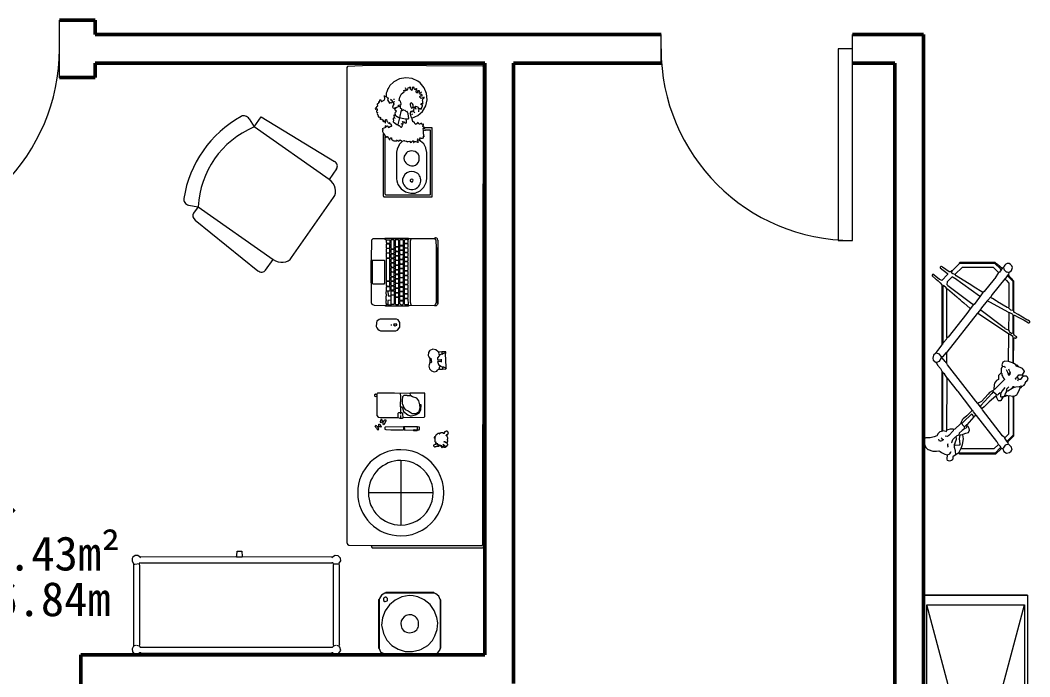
# Model space of a CAD drawing. Header units: millimetres. Extents: x 0 to 37800, y -37845 to -6163.
# Drawn here: x 15824 to 20041, y -25469 to -22727 of the extents above; entities that cross this region are included whole.
import ezdxf

# ---------------------------------------------------------------- set-up
doc = ezdxf.new("R2010")
doc.units = ezdxf.units.MM
doc.layers.get('0').update_dxf_attribs({"lineweight": 13})
for name, color, linetype, lineweight in [('BS-非承重墙', 7, 'Continuous', 50), ('DS-活动家具', 4, 'Continuous', 13), ('DS-电器', 4, 'Continuous', 13), ('DS-门窗', 7, 'Continuous', 13), ('RC-灯具', 30, 'Continuous', 13), ('SH-文字标注', 2, 'Continuous', 13)]:
    doc.layers.add(name, color=color, linetype=linetype, lineweight=lineweight)
doc.styles.add('T_20_SimSun', font='', dxfattribs={"height": 178.571429})
doc.styles.get('T_20_SimSun').set_extended_font_data('SimSun')

# ---------------------------------------------------------------- blocks, each defined once
blk = doc.blocks.new('LEGEND_bee4a942768bad88f82402a0cd6a7993_8edebc0e726445fb8866db01157c8fe7')
at = {"layer": 'DS-活动家具', "color": 143, "linetype": 'Continuous', "ltscale": 2}
for p, q in [((-215.6, 193.8), (-200, 162.5)), ((215.6, 193.8), (200, 162.5)), ((-251.4, 144), (-273.3, -141)), ((-200, 162.5), (-231.5, 162.5)), ((-200, 162.5), (-200, -162.5)), ((200, 162.5), (250, 162.5)), ((200, -162.5), (200, 162.5)), ((250, 162.5), (273.3, -141)), ((-253.4, -162.5), (-200, -162.5)), ((253.4, -162.5), (200, -162.5)), ((-150, -212.5), (150, -212.5))]:
    blk.add_line(p, q, dxfattribs=at)
for centre, radius, start, end in [((0, -268.8), 531.2, 67.2454, 112.7546), ((-197.7, 202.7), 20, 112.7546, 206.5651), ((197.7, 202.7), 20, 333.4349, 67.2454), ((0, -212.5), 425, 61.9275, 118.0725), ((-231.5, 142.5), 20, 90, 175.6013), ((-253.4, -142.5), 20, 175.6013, 270), ((253.4, -142.5), 20, 270, 4.3987), ((-150, -162.5), 50, 180, 270), ((150, -162.5), 50, 270, 0)]:
    blk.add_arc(centre, radius, start, end, dxfattribs=at)
blk = doc.blocks.new('LEGEND_00a37326c51f99543d7cf9c23798a3ea_8a8ddee0faf547e582f904a0f871fa76')
at = {"layer": 'DS-电器', "color": 143, "linetype": 'Continuous', "ltscale": 2, "flags": 128}
for points in [[(269, 270), (266.1, 270.4), (262.1, 272.2), (251, 276), (49, 276), (41.1, 273.7), (39.9, 273.2), (33, 271), (24.2, 257.5), (23, 253)], [(264.1, 275.2), (253, 279), (47, 279), (40.1, 276.8), (38.9, 276.3), (33, 273), (33, 271)], [(102, 256), (100.1, 254.8), (75.7, 239.9), (56.3, 218.8), (46, 200), (35.9, 173.4), (33.6, 145), (37.4, 123.1), (48.2, 94.4), (66.1, 69.4), (89.9, 49.9), (117.1, 37.4), (124.1, 35.3), (137, 33.5), (153, 32), (183.5, 37.4), (211.7, 50.3), (235.7, 70), (253.8, 95.2), (264.9, 124.2), (268.3, 155), (268, 161), (260.7, 190.8), (246, 217.8), (224.9, 240), (198.7, 256.1), (169.3, 264.9), (138.6, 265.8), (108.7, 258.8), (102, 256)], [(281, 50), (281, 251), (279, 253), (278, 253), (272.6, 266.3), (269, 270), (265, 275), (264.1, 275.2)], [(23, 253), (21, 252), (21, 49), (23, 48), (28.9, 33.6), (41.1, 23.9), (45, 22.5), (255, 22), (268.7, 29.9), (277, 43.4), (278, 48)], [(23, 48), (24, 49), (24, 252), (23, 253)], [(278, 48), (278, 253)], [(253, 39), (254.1, 39.8), (259, 43), (259.8, 44.1), (260.7, 51.9), (254.7, 56.9), (253, 57), (244.9, 54.1), (244, 53), (244, 44), (249, 39), (253, 39)], [(48, 22), (48, 21), (50, 19), (250, 19)]]:
    blk.add_lwpolyline(points, dxfattribs=at)
at = {"layer": 'DS-电器', "color": 143, "linetype": 'Continuous', "ltscale": 2}
for centre, radius, start, end in [((143.9, 155.6), 29.5, 130.0599, 173.3231), ((150.4, 145.1), 41.8, 50.2404, 127.6557), ((149.6, 150.2), 38.6, 278.0953, 44.3512), ((153.5, 149.5), 40, 166.1354, 199.8214), ((150.9, 149.4), 37.6, 201.0325, 276.2266), ((277.2, 52.4), 4.44, 279.7276, 327.6525), ((247.1, 23.1), 5.06, 305.4554, 347.1644)]:
    blk.add_arc(centre, radius, start, end, dxfattribs=at)
blk = doc.blocks.new('LEGEND_0292fd2915e4db3c19b871f6e32e839c_647b194e8c3c483889542a698b31da4d')
at = {"layer": 'DS-活动家具', "color": 143, "linetype": 'Continuous', "ltscale": 2}
for p, q in [((2043.4, 590.8), (23.2, 590.8)), ((23.2, 590.8), (23.2, 583.1)), ((23.2, 583.1), (23.2, 121.3)), ((23.2, 121.3), (28.4, 116.1)), ((28.4, 116.1), (31, 116.1)), ((31, 116.1), (32.3, 113.5)), ((32.3, 113.5), (36.1, 20.8)), ((2034.4, 25.8), (2035.6, 118.7)), ((2035.6, 118.7), (2044.5, 122.2)), ((2044.5, 122.2), (2045.9, 123.8)), ((36.1, 20.8), (41.3, 18.1)), ((41.3, 18.1), (2022.7, 18.1)), ((2022.7, 18.1), (2030.2, 21.4)), ((2030.2, 21.4), (2034.4, 25.8))]:
    blk.add_line(p, q, dxfattribs=at)
at = {"layer": 'DS-活动家具', "color": 143, "linetype": 'Continuous', "ltscale": 2, "flags": 128}
for points in [[(23.2, 583.1), (2033, 580.5), (2035.6, 583.1), (2043.4, 583.1), (2043.4, 590.8)], [(31, 116.1), (33.5, 580.5)], [(2035.6, 118.7), (2035.6, 577.9), (2033, 580.5)], [(2045.9, 123.8), (2045.9, 580.5), (2043.4, 583.1)]]:
    blk.add_lwpolyline(points, dxfattribs=at)
blk = doc.blocks.new('LEGEND_8ef3c7572783aad8b9338caa187131a1_a0421c5a26ae439c9565e104444f9d26')
at = {"layer": 'DS-电器', "color": 143, "linetype": 'Continuous', "ltscale": 2, "flags": 128}
for points in [[(69, 37), (69, 101), (66, 108), (53.9, 116.7), (53, 117), (35, 117), (24.6, 110), (21, 103), (21, 35), (22.4, 31.1), (29.4, 22), (37, 19.5), (51, 19)], [(46, 105), (42, 105), (42, 93), (44, 91), (48.2, 98.3), (46, 105)], [(44, 80), (45, 81), (45, 84)]]:
    blk.add_lwpolyline(points, dxfattribs=at)
at = {"layer": 'DS-电器', "color": 143, "linetype": 'Continuous', "ltscale": 2}
blk.add_arc((45.6, 42.4), 24, 282.99, 347.01, dxfattribs=at)
blk = doc.blocks.new('LEGEND_2a4feefc09f30d43c4118fc0276c589a_469602a3ef444514919f1bd8dc7741a9')
at = {"layer": 'DS-活动家具', "color": 143, "linetype": 'Continuous', "ltscale": 2, "flags": 128}
for points in [[(121.4, 42.9), (122, 118), (125.1, 124.7), (124, 128), (125, 135), (122, 138), (121, 226), (118.1, 228.2), (117, 229), (21, 229), (21, 167), (22, 126), (21, 103), (21, 32), (23, 30), (113, 30), (120.3, 35.4), (121.4, 42.9)], [(32, 170), (31.7, 168.1), (31.6, 156.1), (31, 155), (31, 141), (36, 136), (37.9, 135.7), (49, 134), (63, 134), (65.9, 135.3), (83.2, 142.6), (88.7, 147.1), (93.8, 159.1), (105, 176), (105.2, 190.8), (97.7, 203.7), (96.1, 205.2), (81, 209.8), (69, 208), (51.9, 203.2), (41.4, 194.9), (36.5, 177), (32, 170), (29, 169), (21, 167)], [(78, 127), (77.8, 127.8), (77, 133.6), (82.1, 135.7), (97.1, 139.8), (111.3, 158.6), (115, 167), (114.4, 173.1), (110.4, 189.1), (109.2, 193.1), (100.5, 206), (89.1, 212.3), (72.1, 213.6), (69, 213), (69, 208)], [(174, 180), (172.7, 182.9), (172, 184), (173, 198), (173, 205), (171, 207), (163, 207), (162, 206), (161, 198), (160, 143), (161, 140), (162, 64), (164, 62), (170.1, 63), (171.5, 66), (172.5, 88), (173, 139), (172, 140), (173.5, 143), (173, 144), (174, 180), (176, 182), (176, 196), (174, 198), (173, 198), (161, 198)], [(22, 126), (35, 127), (57, 127), (58, 126), (77, 126), (78, 127), (101, 127), (108, 128)], [(122, 118), (104, 118.5), (101, 120), (101, 127), (101, 135)], [(160, 143), (173, 144)], [(161, 140), (172, 140)], [(138, 55), (136.8, 53.1), (130.3, 50), (130, 50), (129, 49), (132, 46), (140, 43), (141, 43), (142.6, 47.6), (140.8, 49.3), (140, 54), (138, 55), (135.7, 59.7), (134, 60), (131, 63), (131, 65), (132, 66), (136, 66), (139.9, 64.6), (152, 59), (148.4, 55), (145, 56), (142, 56), (140, 54)], [(166, 35), (163, 35), (160, 37), (150, 37), (149, 40), (154.9, 44.2), (156.1, 44.8), (159, 47), (161, 47), (162, 46), (161, 44), (160, 37), (160, 32), (158, 30), (154.6, 26.2), (158, 22)], [(25, 24), (25, 22), (27, 20), (32, 20), (34, 22), (33, 30)]]:
    blk.add_lwpolyline(points, dxfattribs=at)
at = {"layer": 'DS-活动家具', "color": 143, "linetype": 'Continuous', "ltscale": 2}
for centre, radius, start, end in [((108.7, 172.6), 37.1, 261.0816, 290.9364), ((118.5, 142.9), 15.9, 249.7256, 290.2744), ((18.4, 29.5), 8.61, 320.0219, 3.1082), ((167.3, 13), 12.9, 110.0763, 136.2177), ((141.1, 61.1), 42, 301.2828, 321.5987), ((170, 32), 5, 36.8062, 143.1938)]:
    blk.add_arc(centre, radius, start, end, dxfattribs=at)
blk = doc.blocks.new('LEGEND_4db14877db843a56aefe739a71360eaf_5fe9edbb310e4111bdb25b5d3b87bd87')
at = {"color": 143, "linetype": 'Continuous', "ltscale": 2, "flags": 128}
for points in [[(63, 633), (36, 616), (25, 600), (22, 583), (21, 582), (21, 552), (23, 539), (24, 538), (33, 513), (42, 500), (42, 499), (50, 492), (54, 491), (64, 479), (73, 471), (73, 471), (80, 467), (91, 462), (102, 459), (110, 462), (111, 464)], [(43, 491), (42, 499)], [(173, 558), (172, 563), (164, 582), (163, 583), (154, 598), (144, 613), (135, 622), (135, 623), (130, 628), (125, 631), (120, 631), (104, 632), (102, 631), (95, 631), (88, 637), (86, 638), (68, 635), (63, 633)], [(87, 378), (86, 378), (75, 389), (72, 395), (72, 407), (73, 410), (81, 418), (89, 420), (96, 421)], [(95, 631), (85, 627)], [(100, 433), (99, 432), (96, 421), (96, 417), (87, 378), (88, 340), (90, 328), (92, 321), (104, 289), (107, 284), (117, 262), (114, 253), (110, 250), (107, 247), (107, 239), (110, 228), (118, 196), (127, 184), (128, 183), (149, 162), (160, 147), (160, 146), (176, 125), (186, 120), (214, 108), (223, 98), (250, 85), (254, 83), (257, 62), (259, 56), (271, 48), (277, 47), (298, 51), (306, 54), (320, 64), (320, 64), (327, 70)], [(99, 432), (98, 432), (97, 433), (97, 440), (99, 455), (100, 460)], [(121, 460), (118, 460), (111, 464), (107, 468), (106, 468)], [(173, 558), (180, 560), (191, 559), (192, 560)], [(180, 560), (180, 561), (188, 564), (191, 564), (201, 572), (216, 579), (226, 580), (228, 581), (247, 592), (255, 595), (257, 595), (274, 600), (280, 601), (311, 602), (342, 596), (344, 596), (354, 591), (372, 591), (397, 599), (412, 600), (438, 600), (468, 592), (485, 583), (493, 576), (496, 572), (499, 572), (507, 571)], [(192, 560), (192, 563), (191, 564)], [(460, 491), (461, 503), (466, 522), (470, 529), (481, 539), (488, 541), (491, 540)], [(671, 535), (671, 536), (660, 557), (652, 565), (641, 576), (623, 590), (602, 597), (586, 610), (572, 613), (563, 611), (562, 610), (555, 607), (536, 600), (535, 599), (526, 591), (507, 571), (507, 570), (491, 540), (490, 532), (489, 531), (482, 507), (482, 494)], [(567, 434), (573, 439), (583, 446), (586, 447), (589, 449), (608, 464), (617, 476), (626, 488), (637, 509), (643, 522), (647, 542)], [(585, 439), (584, 446)], [(598, 441), (652, 435), (670, 433), (682, 443), (687, 457), (688, 459), (687, 488), (684, 501), (679, 517), (677, 520)], [(620, 585), (607, 586), (605, 593), (604, 596)], [(671, 536), (668, 537), (665, 539), (652, 543), (647, 542), (644, 561), (640, 570), (631, 581), (620, 585)], [(629, 322), (631, 324), (636, 355), (637, 356), (638, 397), (638, 404), (635, 419), (633, 431), (633, 432), (631, 438)], [(631, 324), (636, 323), (654, 331), (658, 333), (679, 351), (689, 365), (690, 378), (688, 383), (680, 391), (672, 394), (670, 396), (671, 399), (669, 406), (669, 408), (663, 421), (658, 430), (651, 433)], [(651, 433), (633, 432)], [(651, 433), (652, 435)], [(658, 430), (659, 434)], [(660, 500), (662, 502), (670, 512), (671, 513), (677, 520), (671, 535)], [(117, 262), (123, 264), (118, 273), (112, 283), (111, 284), (107, 284)], [(254, 83), (257, 83), (267, 80), (273, 83), (277, 83), (304, 72), (309, 70), (313, 68), (319, 68), (346, 75), (361, 75), (367, 74), (377, 72), (388, 69), (393, 69), (399, 71), (410, 78), (443, 79), (459, 87), (464, 90), (490, 102), (497, 111), (497, 112)], [(320, 64), (318, 68)], [(453, 122), (457, 120), (487, 113), (497, 112), (497, 113), (498, 114), (503, 114), (519, 120), (524, 124), (525, 124), (525, 126), (529, 130), (553, 155), (557, 160), (562, 166), (574, 171), (575, 172), (591, 194), (601, 219), (602, 236), (601, 250), (601, 250)], [(580, 97), (558, 101), (549, 104), (545, 107), (541, 109), (533, 118), (525, 124), (525, 124)], [(552, 194), (553, 196), (559, 200), (570, 208), (573, 210), (575, 213), (577, 217), (574, 220), (574, 221), (585, 230)], [(566, 180), (565, 184), (563, 186), (562, 189), (552, 194)], [(562, 189), (569, 203), (570, 203), (573, 208), (573, 210)], [(570, 266), (574, 270)], [(574, 97), (573, 95), (584, 57), (585, 53), (594, 27), (605, 20), (607, 20), (623, 22), (626, 23), (647, 38), (663, 58), (670, 75), (670, 83), (668, 89), (659, 104), (659, 105), (651, 114), (650, 117)], [(585, 230), (595, 246), (601, 250), (607, 270), (612, 279)], [(608, 328), (608, 329), (612, 340), (613, 340)], [(636, 123), (638, 127), (641, 130), (641, 138), (636, 160), (644, 193), (647, 199), (647, 211), (644, 222), (636, 238), (634, 242), (617, 274), (617, 275), (613, 279), (612, 279), (611, 284), (615, 302), (617, 306), (628, 319), (629, 322)], [(617, 306), (615, 308), (616, 322), (616, 323), (618, 327), (616, 328), (615, 329), (614, 338), (613, 340), (614, 349), (617, 372), (617, 372)], [(618, 327), (620, 328)], [(670, 396), (666, 395), (640, 397), (638, 397)]]:
    blk.add_lwpolyline(points, dxfattribs=at)
at = {"color": 143, "linetype": 'Continuous', "ltscale": 2}
for centre, radius, start, end in [((68, 496), 25.1, 190.3479, 281.4105), ((105, 434), 5.35, 93.2763, 187.1125), ((155, 454), 52.6, 174.6912, 196.73), ((132, 465), 37.4, 224.2622, 254.8067), ((202, 558), 29, 179.7078, 206.2815), ((171, 521), 44.3, 28.3221, 61.6779), ((570, 493), 110, 181.2093, 213.2736), ((556, 449), 18.4, 255.2316, 307.5268), ((535, 461), 54.2, 290.0465, 336.1352), ((120, 257), 7.75, 23.5871, 66.4129), ((529, 158), 29.1, 85.0217, 124.4654), ((563, 132), 63.3, 99.658, 118.9221), ((595, 164), 32.9, 151.253, 176.8562), ((561, 236), 24.2, 310.0359, 346.7491), ((417, 402), 205, 322.7205, 338.7819), ((607, 317), 10.8, 32.0865, 83.9028), ((651, 429), 74.4, 259.4059, 274.8693), ((641, 125), 4.7, 23.5796, 89.1651), ((631, 114), 19.9, 10.3643, 43.3733)]:
    blk.add_arc(centre, radius, start, end, dxfattribs=at)
blk = doc.blocks.new('LEGEND_9a3ff4a1811e45c0a8d60bba23599d37_c21867d095434e2f81f6f670833ea8db')
at = {"layer": 'DS-电器', "color": 143, "linetype": 'Continuous', "ltscale": 2, "flags": 128}
for points in [[(96, 94), (38, 91), (37, 92), (32, 92), (32, 76)], [(42.8, 69.9), (40, 75), (41, 78), (39.2, 81.1), (36, 87), (38, 91)], [(99, 80), (104, 79), (104.4, 91.9), (104, 93), (98.7, 95.6), (96, 94)], [(99, 90), (99, 91), (96, 94)], [(33, 63), (32, 61), (22.9, 51), (20.8, 37.7), (26.6, 25.5), (28, 24), (34, 19.5), (47, 19)], [(40, 75), (37, 77), (34, 77), (32, 76), (33, 63)], [(44, 67), (45, 67), (48, 64), (56.2, 57.8), (64, 58), (65.5, 60), (64.5, 71), (64, 73)], [(62, 73), (75, 73)], [(63, 32), (64, 31), (68, 31), (75.4, 31.9), (78, 30), (77, 26), (86.1, 22.3), (92, 21.5), (103.9, 23.7), (111.8, 32.1), (116.2, 43), (112.8, 54.2), (109, 58)], [(73, 73), (72, 59), (73, 58), (84.7, 61.3), (92, 71), (93, 71), (95.8, 64.8), (102.6, 64.8), (104, 66)], [(109, 58), (105, 62), (104.2, 65.1), (104, 66), (105, 67), (105, 78), (104, 79)], [(47, 19), (49.9, 20.3), (60, 26), (75, 25.5), (77, 26)]]:
    blk.add_lwpolyline(points, dxfattribs=at)
at = {"layer": 'DS-电器', "color": 143, "linetype": 'Continuous', "ltscale": 2}
for centre, radius, start, end in [((121.6, 78), 25.6, 151.9636, 179.9639), ((37.5, 72.4), 10.4, 244.359, 295.641), ((39.2, 66.9), 4.82, 305.8033, 1.0666), ((34.7, 64.9), 9.55, 13.0171, 31.9418), ((111.5, 67.2), 18.8, 145.1454, 168.4574), ((95.2, 82.4), 4.44, 279.7276, 327.6525), ((63.6, 28), 4.08, 98.1516, 208.7183)]:
    blk.add_arc(centre, radius, start, end, dxfattribs=at)
blk = doc.blocks.new('LEGEND_4a60745b7f682109271d319f80f0cf67_9b48b2e892694401830e3f676841ba66')
at = {"layer": 'DS-电器', "color": 143, "linetype": 'Continuous', "ltscale": 2, "flags": 128}
for points in [[(29, 296), (295, 296), (298.911765, 294.647059), (304.7261, 289.828639), (304, 283), (303, 185)], [(22, 76), (21, 77), (21, 173), (22, 174), (22, 185), (22, 283), (29.015122, 287.516098)], [(29.015122, 287.516098), (62, 289), (62, 292), (63, 293), (291, 293), (291, 289), (293.1, 288.3), (299.82, 285.76), (304, 283)], [(62, 289), (149, 289), (291, 289)], [(149, 289), (149, 293)], [(22, 185), (33.932432, 181.594595), (35, 181), (289, 181), (299, 184), (303, 185), (304, 175)], [(22, 174), (24, 172), (28, 173), (29, 172), (40, 172), (42, 170), (43, 171), (45, 171), (46, 172), (59, 172), (61, 170), (63, 170), (64, 171), (65, 172), (78, 172), (80, 170), (82, 170), (83, 171), (84, 172), (97, 172), (99, 170), (101, 170), (102, 171), (103, 172), (116, 172), (118, 170), (120, 170), (122, 172), (136, 172), (139, 170), (140, 171), (141, 172), (155, 172), (157, 170), (159, 170), (160, 171), (161, 172), (174, 172), (176, 170), (178, 170), (179, 171), (180, 172), (193, 172), (195, 170), (197, 170), (198, 171), (199, 172), (212, 172), (214, 170), (216, 170), (218, 172), (232, 172), (235, 170), (236, 171), (237, 172), (251, 172), (253, 170), (254, 171), (256, 171), (257, 172), (270, 172), (272, 170), (274, 170), (275, 171), (297, 172.5), (298, 172), (304, 175)], [(29, 156), (39, 156), (41.544828, 159.037931), (42, 170)], [(45, 171), (45, 157), (46, 156), (58, 156), (60.544828, 159.037931), (61, 170)], [(63, 170), (63.541176, 168.964706), (64, 157), (65, 156), (77, 156), (79.544828, 159.037931), (80, 170)], [(82, 170), (82.541176, 168.964706), (83, 157), (84, 156), (96, 156), (98.544828, 159.037931), (99, 170)], [(101, 170), (101.541176, 168.964706), (102, 157), (103, 156), (115, 156), (117.544828, 159.037931), (118, 170)], [(120, 170), (120.541176, 168.964706), (121, 157), (122, 156), (135, 156), (139, 159)], [(139, 170), (139, 159), (139, 158), (141, 156), (154, 156), (156.544828, 159.037931), (157, 170)], [(159, 170), (159.541176, 168.964706), (160, 157), (161, 156), (173, 156), (175.544828, 159.037931), (176, 170)], [(178, 170), (178.541176, 168.964706), (179, 157), (180, 156), (192, 156), (194.544828, 159.037931), (195, 170)], [(197, 170), (197.541176, 168.964706), (198, 157), (199, 156), (211, 156), (213.544828, 159.037931), (214, 170)], [(304, 175), (305, 173), (305, 80), (304, 77), (303.384615, 31.923077), (298.53933, 23.196509), (291.994049, 20.493904), (210, 20)], [(216, 170), (216.541176, 168.964706), (217, 157), (218, 156), (231, 156), (235, 159)], [(235, 170), (235, 159), (235, 158), (237, 156), (250, 156), (252.544828, 159.037931), (253, 170)], [(256, 171), (256, 157), (257, 156), (269, 156), (271.544828, 159.037931), (272, 170)], [(274, 170), (274.541176, 168.964706), (275, 157), (276, 156), (296, 156), (299, 159), (298, 172)], [(48, 137), (51, 140), (51, 151), (48, 153), (29, 153), (28, 152), (28, 138), (29, 137), (48, 137)], [(53, 118), (56, 121), (56, 132), (54, 134), (29, 134), (28, 133), (28, 119), (29, 118), (53, 118)], [(67, 137), (70, 140), (70, 151), (68, 153), (55, 153), (54, 152), (54, 138), (55, 137), (67, 137)], [(72, 118), (75, 121), (75, 132), (73, 134), (60, 134), (59, 133), (59, 119), (60, 118), (72, 118)], [(91, 151), (91, 141), (91, 140), (94, 137), (106, 137), (108, 139), (109, 140), (109, 151), (108, 152), (95.628291, 153.198659), (92, 152), (91, 151), (87, 153), (74, 153), (73, 152), (73, 138), (74, 137), (86, 137), (91, 141)], [(91, 118), (94, 121), (94, 132), (92, 134), (79, 134), (78, 133), (78, 119), (79, 118), (91, 118)], [(115, 132), (115, 122), (115, 121), (118, 118), (129, 118), (130, 119), (133, 122), (133, 132), (131, 134), (117, 134), (115, 132), (111, 134), (98, 134), (97, 133), (97, 120), (99, 118), (110, 118), (115, 122)], [(125, 137), (128, 140), (128, 151), (125, 153), (113, 153), (112, 152), (112, 138), (113, 137), (125, 137)], [(144, 137), (147, 140), (147, 151), (144, 153), (132, 153), (131, 152), (131, 138), (132, 137), (144, 137)], [(149, 118), (152, 121), (152, 132), (150, 134), (137, 134), (136, 133), (136, 119), (137, 118), (149, 118)], [(163, 137), (166, 140), (166, 151), (164, 153), (151, 153), (150, 152), (150, 138), (151, 137), (163, 137)], [(168, 118), (171, 121), (171, 132), (169, 134), (156, 134), (155, 133), (155, 119), (156, 118), (168, 118)], [(187, 151), (187, 141), (189, 137), (202, 137), (205, 140), (205, 151), (203.1, 152.2), (202, 153), (189, 153), (187, 151), (183, 153), (170, 153), (169, 152), (169, 138), (170, 137), (182, 137), (183, 138), (186, 141), (187, 141)], [(187, 118), (190, 121), (190, 132), (188, 134), (175, 134), (174, 133), (174, 119), (175, 118), (187, 118)], [(211, 132), (211, 122), (211, 121), (214, 118), (225, 118), (226, 119), (229, 122), (229, 132), (227, 134), (213, 134), (211, 132), (207, 134), (194, 134), (193, 133), (193, 119), (194, 118), (206, 118), (211, 122)], [(221, 137), (224, 140), (224, 151), (221, 153), (209, 153), (208, 152), (208, 138), (209, 137), (221, 137)], [(240, 137), (243, 140), (243, 151), (240, 153), (228, 153), (227, 152), (227, 138), (228, 137), (240, 137)], [(245, 118), (248, 121), (248, 132), (246, 134), (233, 134), (232, 133), (232, 119), (233, 118), (245, 118)], [(259, 137), (262, 140), (262, 151), (259, 153), (247, 153), (246, 152), (246, 138), (247, 137), (259, 137)], [(264, 118), (267, 121), (267, 132), (265, 134), (252, 134), (251, 133), (251, 119), (252, 118), (264, 118)], [(278, 137), (281, 140), (281, 151), (279, 153), (266, 153), (265, 152), (265, 138), (266, 137), (278, 137)], [(295, 118), (296, 119), (299, 122), (299, 132), (296, 134), (271, 134), (270, 133), (270, 119), (271, 118), (295, 118)], [(299, 151), (296, 153), (286, 153), (285, 152), (285, 138), (286, 137), (295, 137), (299.669951, 145.625136), (299, 151)], [(28, 77), (26, 79), (28, 81), (28, 96), (29, 97), (42.985279, 96.005452), (43, 96), (44, 95), (44, 83)], [(63, 100), (66, 103), (66, 113), (64, 115), (29, 115), (28, 114), (28, 101), (29, 100), (63, 100)], [(63, 83), (63, 95), (61.1, 96.2), (60, 97), (48, 97), (47, 96), (46.2, 83.9), (46, 83), (48, 81), (60, 81), (63, 83), (65, 83)], [(82, 83), (82, 95), (80, 97), (67, 97), (66, 96), (65, 83), (67, 81), (79, 81), (82, 83), (84, 83)], [(82, 100), (85, 103), (85, 113), (83, 115), (70, 115), (69, 114), (69, 101), (70, 100), (82, 100)], [(104, 83), (104, 95), (102, 97), (86, 97), (85, 96), (84, 83), (86, 81), (101, 81), (104, 83), (106, 83)], [(101, 100), (104, 103), (104, 113), (102, 115), (89, 115), (88, 114), (88, 101), (89, 100), (101, 100)], [(200, 83), (200, 95), (198, 97), (108, 97), (107, 96), (106, 83), (108, 81), (197, 81), (200, 83), (202, 83)], [(120, 100), (123, 103), (123, 113), (121, 115), (108, 115), (107, 114), (107, 101), (108, 100), (120, 100)], [(139, 100), (142, 103), (142, 113), (140, 115), (127, 115), (126, 114), (126, 101), (127, 100), (139, 100)], [(163, 113), (163, 103), (163, 102), (165, 100), (178, 100), (180, 102), (181, 103), (181, 113), (179, 115), (165, 115), (163, 113), (159, 115), (146, 115), (145, 114), (145, 101), (146, 100), (159, 100), (163, 103)], [(197, 100), (200, 103), (200, 113), (198, 115), (185, 115), (184, 114), (184, 101), (185, 100), (197, 100)], [(218, 81), (222, 84), (222, 95), (221, 96), (204, 97), (203, 96), (202.2, 83.9), (202, 83), (204, 81), (218, 81)], [(216, 100), (219, 103), (219, 113), (217, 115), (204, 115), (203, 114), (203, 101), (204, 100), (216, 100)], [(235, 100), (238, 103), (238, 113), (236, 115), (223, 115), (222, 114), (222, 101), (223, 100), (235, 100)], [(222, 84), (224, 83), (226, 81), (238, 81), (241, 83), (241, 88), (241, 95), (240, 96), (242, 100), (241, 101), (241, 114), (242, 115), (256, 115), (259, 113), (261, 115), (297, 115), (299, 113), (299, 102), (300, 102), (302, 100), (302, 90), (301, 89), (300, 88), (298, 88), (297, 89), (282, 89), (281, 88), (279, 100)], [(224, 83), (225, 96), (226, 97), (239.985279, 96.005452), (240, 96)], [(241, 88), (262, 90), (262.2291, 99.480976), (262, 100)], [(242, 100), (254.967005, 100.461929), (259, 102)], [(259, 113), (259, 102), (261, 100), (296, 100), (299, 102)], [(113, 20), (114, 23), (113, 24), (113, 73), (114, 74), (210, 74), (213, 71), (213, 27), (210, 23), (210, 20), (208, 19), (115, 19), (113, 20), (28, 21), (22.613751, 27.385355), (22.489592, 28.009992), (22, 76), (26, 79)], [(44, 83), (46, 83)], [(295, 81), (282, 81), (281, 82), (279, 82), (278, 81), (264, 81), (262.1, 82.2), (261, 83), (248.135649, 80.761595), (241, 83)], [(299, 79), (301, 80), (300.179805, 83.627773), (297.9, 83.2), (295, 81)], [(304, 77), (303, 77), (301, 79), (301, 80)], [(114, 23), (210, 23)]]:
    blk.add_lwpolyline(points, dxfattribs=at)
at = {"layer": 'DS-电器', "color": 143, "linetype": 'Continuous', "ltscale": 2}
for centre, radius, start, end in [((28.63778, 287.810426), 8.19758, 87.467492927, 215.930995541), ((47.124989, 164), 19.811997, 156.184316388, 203.815683612), ((31.15326, 120.773918), 39.898717, 265.467094592, 288.782938106)]:
    blk.add_arc(centre, radius, start, end, dxfattribs=at)
blk = doc.blocks.new('LEGEND_4398328ef0a1601bc0a161da4e687967_e0653ee68a454f6095eff68a575cf009')
at = {"layer": 'RC-灯具', "color": 30, "linetype": 'Continuous', "ltscale": 2}
for p, q in [((270.1, 221.5), (270.1, -48.5)), ((135.1, 86.5), (405.1, 86.5))]:
    blk.add_line(p, q, dxfattribs=at)
for radius, start, end in [(180, 0, 180), (135, 0, 180), (180, 180, 0), (135, 180, 0)]:
    blk.add_arc((270.1, 86.5), radius, start, end, dxfattribs=at)
blk = doc.blocks.new('LEGEND_715149f81c27d2d5c657cc84a32532ad_1a974735272f432891999a190970d978')
at = {"layer": 'DS-活动家具', "color": 143, "linetype": 'Continuous', "ltscale": 2, "flags": 128}
for points in [[(422.9, 403.7), (407.9, 392.4), (398, 386.1), (150.1, 386.1), (146.8, 387.1), (146.1, 388.3), (143.6, 394.8), (137, 401.3), (127.3, 406.9), (123.6, 417.5), (123.6, 417.5), (118.5, 435), (118.5, 441.5), (119.5, 452.8), (116.4, 458.9), (114.1, 459.8), (102.3, 461.9), (95.8, 459.6), (78.3, 452.4), (70.7, 444.8), (70.4, 442.7), (64.2, 424.1), (64.2, 408.9), (65.5, 398.9), (61.8, 392.7), (57.9, 387), (51.5, 374), (48.9, 363.2), (52.2, 353.4), (59.6, 348.2), (62, 348)], [(433.9, 410), (435.6, 406.7), (439.6, 395.3), (449.7, 388.7), (456.7, 388.2), (467.9, 395.7), (473, 408.1), (473.1, 411.1), (464.7, 420.9), (452.2, 424), (443.8, 421.7), (433.9, 410), (423.3, 404.1), (422.9, 403.7)], [(842.8, 155.5), (846.1, 158.8), (851.5, 164.2), (851.5, 311), (848.2, 314.3), (846.1, 314.3), (816.7, 343.6), (816.2, 345.5), (812.4, 350.2), (812.4, 355.6), (831.7, 384), (834.1, 387.1), (835.2, 389.3), (831.9, 392.6), (828.7, 392.6), (805.8, 362.1), (800.4, 362.1), (776.5, 386.1), (779.4, 394.8), (780.6, 396), (798.2, 417.6), (802.6, 423), (798.2, 426.3), (796, 426.3), (782.1, 411), (779.7, 407.8), (774.3, 401.3), (772.1, 399.1), (766.7, 392.6), (758, 386.1), (507.9, 386.1), (483.1, 404.8), (478.3, 408.6), (473.1, 411.1)], [(107.7, 398), (113.1, 399.1)], [(110.9, 377.4), (110.9, 381.7), (115.3, 385)], [(115.3, 385), (118.5, 389.3)], [(144.6, 366.5), (145.7, 367.6), (147.9, 381.7), (146.8, 382.8), (146.8, 387.1)], [(145.7, 367.6), (146.7, 367.4), (150.1, 365.9), (368.7, 364.3), (385.7, 375.6), (389.3, 379.5)], [(147.9, 381.7), (387.1, 381.7), (389.3, 379.5), (396.5, 385.2), (396.9, 386.1)], [(437.2, 371.9), (453.1, 385.1), (453.5, 388.2)], [(638.4, 238.2), (638.4, 239.2), (477.1, 366), (475.2, 366.5), (475.2, 367.6), (456.7, 382.8), (456.7, 388.2)], [(537.2, 364.3), (538.3, 365.4), (740.6, 365.4), (744.9, 367.6), (754.7, 379.5), (752.5, 381.7), (518.7, 381.7), (516.6, 379.5), (531.1, 367.1), (537.2, 364.3)], [(72.9, 132.7), (75, 138.1), (79.3, 141), (79.4, 141.4), (78.2, 142.2), (55.5, 164.2), (55.5, 314.3), (56.5, 315.4), (53.5, 319.9), (48.9, 328.4), (41.6, 339.3), (40.2, 340.4), (33.7, 340.4), (26.7, 342.2), (24.8, 345.7), (22, 354.5), (23.6, 359), (25, 362.1), (30.4, 364.3), (48.9, 363.2)], [(94.6, 361.1), (90.3, 362.1), (87, 362.1), (85.9, 361.1), (81.6, 361.1), (80.5, 362.1)], [(97.9, 345.8), (100.2, 345.1), (112, 340.4), (122.9, 329.5), (122.9, 328.4), (124, 328.4), (129.4, 323), (130.1, 317.8), (131.6, 315.4), (130.5, 311), (116.4, 314.3)], [(154.4, 337.1), (148.9, 339.1), (129.4, 357.8), (129.4, 358.9), (127.2, 360), (125.1, 362.1), (126.2, 371.9)], [(233.8, 259.9), (232.6, 260.8), (211, 281.7), (198.2, 297.1), (194.7, 301.2), (192.4, 302.1), (181.6, 306.7), (179.4, 307.8), (155.3, 332.7), (154.4, 337.1), (154.8, 339.2), (155.5, 340.4), (155.5, 351.3), (151.9, 362), (151.2, 365.4)], [(243.7, 266.2), (312.1, 318.6), (315.4, 320.8), (368.3, 362.2), (368.7, 364.3)], [(271.9, 244.7), (424.1, 362.1), (431.7, 366.5), (433.9, 365.4), (473.1, 365.4), (475.2, 366.5)], [(637.5, 283), (539.4, 360), (537.2, 364.3)], [(708, 228.4), (711.1, 229.8), (786, 334), (786.3, 334.9), (790.6, 343.1), (790.6, 343.6), (769.9, 364.3), (759.8, 364.9), (754.9, 362), (679.7, 262.1), (675.3, 254.5), (657.9, 268.6), (637.5, 283)], [(657.9, 268.6), (661.1, 270), (681, 293.5), (681.9, 294.7), (687.3, 301.2), (692.7, 307.8), (693.8, 308.9), (699.3, 315.4), (700.3, 316.5), (705.8, 323), (706.9, 324.1), (740.2, 362.2), (740.6, 365.4)], [(725.4, 215.3), (751.5, 256.6), (754.5, 262.2), (795.2, 327.2), (801.5, 330.6), (803.7, 341.1), (806.9, 344.7)], [(806.9, 344.7), (816.7, 343.6)], [(48.9, 328.4), (65.2, 330), (78.3, 333.9), (91.3, 333.9), (95.8, 331), (98.9, 330.2), (114.2, 325.2), (117.5, 325.2), (122.9, 328.4)], [(75, 138.1), (74.8, 138.9), (51.1, 163.1), (51.1, 312.1), (55.5, 314.3), (56.5, 315.4), (73.9, 306.7), (76, 306.3), (82.5, 303.2), (91.4, 300.6), (115.3, 296.9), (131.6, 299.1)], [(91.3, 151.2), (72.9, 169.7), (72.9, 304.5), (73.9, 306.7)], [(116.4, 314.3), (92.5, 311.6), (91.3, 311), (88.1, 311), (88.1, 313.2), (89.2, 314.3), (87.4, 330.7), (87, 333.9)], [(130.5, 311), (131.1, 308.8), (132.7, 301.2), (131.6, 299.1), (132.7, 299.1), (134, 297), (139.2, 286.8), (142.1, 275), (150.7, 270.6), (157.6, 272.3), (166.2, 277), (168.6, 281.7)], [(159.9, 284.9), (157.7, 290.4), (149.3, 301.5), (138.1, 314.3), (131.6, 315.4)], [(157.7, 290.4), (165.3, 291.4), (173.9, 300.3), (180.5, 302.3)], [(206.6, 253.4), (209.9, 254.5), (215.3, 258.8), (217.5, 263.2), (186.2, 296.1), (181.9, 300.1), (181.6, 300.1), (180.5, 302.3), (181.6, 306.7)], [(809.1, 150.1), (812.4, 153.3), (830.8, 171.8), (830.8, 302.3), (802.6, 330.6), (801.5, 330.6)], [(820, 140.3), (824.3, 142.5), (847.2, 165.3), (847.2, 311), (846.1, 314.3)], [(102.3, 157.5), (103.2, 157.9), (212.9, 242.6), (213.2, 243.6), (206.6, 253.4)], [(206.6, 253.4), (172.9, 282.8), (162.4, 283.4), (159.9, 284.9)], [(172.9, 282.8), (172.9, 283.8), (165.3, 291.4)], [(213.2, 243.6), (228.4, 254.5), (232.7, 257.7), (233.8, 259.9), (243.7, 266.2)], [(825.4, 135.9), (824.3, 135.9), (820, 140.3), (810.9, 146.7), (809.1, 150.1), (784.9, 166.4), (781.7, 169.4), (729.7, 209.9), (725.4, 215.3), (711.4, 225.4), (708, 228.4), (705.9, 229.7), (676.4, 252.3), (675.3, 254.5)], [(127.2, 133.8), (236, 217.5), (241.4, 219.7), (241.6, 220.7), (247.9, 225.1), (249, 226.2)], [(300.1, 159.9), (292.5, 162), (269.7, 189.2), (247.9, 211), (241.7, 218.4), (241.4, 219.7)], [(309.9, 171.8), (309.9, 174), (304.7, 178.6), (254.4, 224.7), (249, 226.2), (260.8, 235.5), (262.1, 236), (271.9, 244.7)], [(316.5, 172.9), (315.6, 176.3), (307.8, 188.1), (301.4, 193.8), (270.8, 220.8), (265.1, 232.5), (262.1, 236)], [(424.1, 78.3), (425.2, 79.4), (428.8, 86.9), (429.6, 88.1), (431.7, 92.4), (438.3, 108.8), (550.3, 107.7), (553.4, 109.1), (638.1, 237.2), (638.4, 238.2)], [(576.6, 125), (579.6, 128.3), (581.8, 131.6), (582.7, 132.8), (650.4, 222.7), (651.4, 222.9), (654.7, 225.1), (640.7, 237), (638.4, 238.2)], [(690.6, 196.8), (690.6, 197.9), (661.4, 221), (657.7, 223.8), (654.7, 225.1)], [(329.5, 124), (315.3, 135.6), (305.6, 141.4), (305.6, 144.6), (305.6, 145.7), (301.2, 150.1), (297.8, 155.5), (300.1, 159.9), (309.9, 171.8), (316.5, 172.9)], [(390.4, 139.2), (390.4, 140.3), (388.5, 141.6), (379.5, 150.1), (364.2, 150.9), (363.2, 151.2), (361.1, 153.3), (358, 159), (346.8, 166.9), (340.3, 168.1), (321.9, 169.7), (320.8, 168.6), (316.5, 172.9)], [(412.2, 119.6), (414.3, 124), (416.5, 127.2), (415.4, 134.8), (411.2, 138.3), (407.8, 140.3), (390.4, 139.2), (387.1, 137.5), (380.7, 136.6), (376.4, 134.6), (373.1, 132.5), (367.5, 128.5), (364.3, 126.2), (363.2, 126.2), (320.8, 167.5), (320.8, 168.6)], [(685.3, 185.9), (645.8, 112.1), (640.5, 107.7), (568.8, 108.8), (574.5, 122.5), (576.6, 125)], [(662.3, 108.8), (662.7, 115.2), (687.3, 154.4), (688.4, 155.5), (691.4, 161.1), (700.6, 176.1), (702.5, 179.4), (708, 182.7), (694.3, 195), (690.6, 196.8), (685.3, 185.9)], [(809.1, 107.7), (800.4, 109.8), (800.4, 110.9), (796, 115.3), (795, 115.3), (783, 122.9), (783, 125.1), (717.9, 176.4), (708, 182.7)], [(92.4, 109.8), (89.2, 122.9), (75.9, 131.8), (72.9, 132.7), (61.7, 128), (55.7, 117.5), (57.3, 105.5), (63, 98.7), (73.9, 94.6)], [(291.4, 91.3), (288.3, 91), (287.1, 90.3), (130.5, 90.3), (129.3, 91.1), (106.6, 113.1), (105.5, 116.4), (118.2, 125), (118.5, 125.1), (127.2, 133.8)], [(118.5, 125.1), (118.5, 124), (134.7, 108.5), (135.9, 107.7), (290.4, 107.7), (292.5, 108.8), (293.6, 107.7), (296.3, 115.5), (295.8, 117.5), (294.7, 117.5), (292.2, 122.8), (291.7, 124.1), (290.4, 128.3), (290.4, 131.6), (289.3, 132.7), (275.6, 140.8), (274.1, 142.5)], [(274.1, 142.5), (274.1, 151.2), (274.8, 152.4), (286, 157.3), (288.3, 157.4), (292.5, 161.1), (292.5, 162)], [(289.3, 132.7), (290.4, 133.8), (290.4, 135.9), (289.3, 137), (289.3, 140.3), (290.4, 141.4), (301.2, 141.4), (302.3, 140.3), (304.6, 141.2), (305.6, 141.4)], [(331.7, 107.7), (323, 117.5), (309.8, 119.4), (304.2, 123.5), (299.1, 125.1), (290.4, 128.3)], [(305.6, 144.6), (307.8, 144.6)], [(438.3, 108.8), (439.4, 125.1), (435, 132.7), (423.5, 136.6), (415.4, 134.8)], [(829.8, 129.4), (825.4, 135.9), (842.8, 155.5)], [(92.4, 109.8), (99, 110.9), (105.5, 116.4)], [(99, 110.9), (101.2, 110.2), (105.2, 108.5), (127.2, 87), (292.5, 87), (291.4, 91.3)], [(291.4, 91.3), (294.7, 106.6), (293.6, 107.7)], [(292.5, 87), (293.3, 85.8), (299.1, 75), (301.1, 73.7), (313.3, 66.7), (327.3, 60.9), (332.8, 63.1), (335.8, 57), (333.9, 53.3), (339.7, 43.5), (343.5, 41.1)], [(325.2, 93.5), (313.6, 112.2), (312.1, 118.5)], [(332.8, 91.3), (332.8, 88.1), (330.8, 85.8), (330.6, 84.8), (325.2, 93.5), (332.8, 91.3)], [(330.6, 84.8), (331.4, 79.3), (332.8, 63.5), (332.8, 63.1)], [(381.7, 106.6), (381.7, 109.8), (385, 109.8), (392.5, 112.4), (396.9, 114.2), (402.4, 117.5)], [(406.7, 109.8), (403.5, 107.7), (391.7, 102.2), (391.5, 102.2), (384.2, 103), (381.7, 106.6)], [(391.5, 102.2), (391.5, 103.3), (389.4, 104.6), (385, 109.4), (385, 109.8)], [(429.6, 88.1), (535, 87), (537.2, 84.8), (537.2, 82.6), (535, 80.5), (535, 79.4), (539.4, 75), (540.5, 75), (543.8, 79.4), (546.1, 82.5), (548.1, 85.9), (549.1, 86.1), (550.3, 87), (628.6, 87), (630.8, 84.8), (622.9, 69.7), (609.9, 44.7), (599.2, 26.1), (599.2, 23.9), (602.5, 20.7), (604.6, 20.7), (605.7, 21.8), (609.9, 28.4), (612, 32.7), (634.2, 69.5), (642.9, 83.6), (646, 86.5), (773.2, 87.5)], [(436.1, 90.3), (538.3, 90.3), (541.5, 91.7), (551.4, 104.4), (551.4, 106.6), (550.3, 107.7)], [(559, 90.3), (630.8, 90.3), (633.9, 91.7), (635.1, 92.4), (640.8, 103.2), (641.6, 104.4), (641.6, 106.6), (640.5, 107.7)], [(783, 122.9), (782, 122.7), (777.6, 118.5), (776.5, 117.5), (764.5, 107.7), (665.5, 107.7), (662.3, 108.8), (653.6, 101.2), (651.4, 92.4), (653.5, 91.1), (654.7, 90.3), (769.9, 90.3), (773.1, 91.7), (790.6, 108.8), (791.7, 109.8), (794.6, 113.2), (795, 115.3)], [(812.7, 119.5), (811.7, 116.3), (809.1, 107.7), (817.3, 96.9), (830.1, 92.5), (830.8, 92.4)], [(343.5, 41.1), (346.7, 39.8), (354.5, 35.9), (356.4, 32.5), (364.1, 27.5), (372.8, 30), (376.1, 34.9), (376.2, 46.6), (375.2, 48.9), (373, 52.2), (365.4, 57.5), (362.1, 57.6), (362.1, 67.4)], [(363.2, 78.3), (368.7, 79.4), (370, 77.4), (373, 72.9)], [(371.9, 71.8), (373, 72.9), (381.7, 66.3)], [(375.2, 48.9), (381.7, 51.1), (396.4, 42.8), (398, 42.4), (408.7, 51.2), (412.5, 60.8)], [(381.7, 66.3), (381.7, 51.1)], [(412.5, 60.8), (414.3, 65.2), (422.7, 73.8), (424.1, 78.3)], [(414.3, 65.2), (416.5, 76.1), (424.1, 78.3)]]:
    blk.add_lwpolyline(points, dxfattribs=at)
at = {"layer": 'DS-活动家具', "color": 143, "linetype": 'Continuous', "ltscale": 2}
for centre, radius, start, end in [((123.7, 392.8), 16.9, 161.801, 220.8188), ((521.1, 392.6), 13.8, 208.1143, 250.6831), ((439.6, 364), 8.29, 107.3593, 162.6407), ((75.3, 158.5), 17.6, 283.2943, 335.2845), ((88, 169.7), 18.8, 280.1844, 319.5495), ((830.7, 108.2), 21.2, 92.4222, 147.7725), ((825.1, 106.6), 23.3, 19.0865, 78.5417), ((66.6, 122.3), 28.6, 284.7651, 334.1798), ((313.9, 114.2), 18.3, 143.7506, 169.8522), ((380.1, 109.5), 3.37, 241.0203, 298.9797), ((429.5, 82.5), 10.2, 49.6742, 77.1957), ((560.8, 95.5), 5.59, 155.4394, 250.9578), ((576.4, 86.3), 23.7, 108.7881, 150.8231), ((727.1, 154.5), 81.2, 304.5426, 318.9804), ((810.4, 83.5), 28.2, 110.8179, 141.2369), ((826.6, 112.6), 20.6, 281.8743, 4.3859), ((337.9, 63.3), 10.8, 192.9018, 248.3007), ((363.8, 77.8), 10.1, 224.9318, 323.2394)]:
    blk.add_arc(centre, radius, start, end, dxfattribs=at)
blk = doc.blocks.new('LEGEND_c9f732c96d4b8fdf376dfbe872efb63e_69f7968a00a14e5cac102f2621aef4db')
at = {"color": 143, "linetype": 'Continuous', "ltscale": 2, "flags": 128}
for points in [[(884, 397), (885.2, 400.9), (891.9, 410.8), (891.1, 422.7), (891, 423), (881.5, 431.5), (868.8, 432.9), (857.6, 426.7), (857, 426), (481, 428), (479, 427), (458, 427), (456, 428), (56, 426), (54.3, 426.5), (44, 433), (33, 433), (23.5, 426.1), (21, 421), (21, 410), (28, 397), (27, 395), (27, 58), (28, 56), (37, 58)], [(55, 424), (56, 426)], [(456, 428), (457, 430), (458.5, 433), (459, 452), (478, 452), (479, 451), (480.6, 429.5), (481, 428)], [(856, 424), (857, 426)], [(854.1, 402.8), (853, 402), (59, 402), (52.9, 403.1), (50, 398), (32.3, 396.2), (28, 397)], [(52, 393), (52, 61), (50, 56), (54, 50), (857, 50), (863, 56), (862, 58), (862, 395), (863, 397)], [(887, 61), (887, 393), (884.8, 395.9), (884, 397), (864.9, 396.6), (863, 397), (859.3, 402.8), (854.1, 402.8)], [(28, 56), (27, 54), (20.9, 42.7), (22.5, 30.1), (31.2, 20.7), (35, 19), (41, 19), (42.1, 19.7), (53.5, 27.4), (54, 28), (56, 28), (59, 25), (853, 25), (855, 27), (856, 28), (858, 28), (863, 22), (865.1, 21.2), (874.8, 18.6), (883, 23), (893, 36), (888.7, 49.9), (884.2, 55.2), (884, 56)], [(863, 56), (872, 58)]]:
    blk.add_lwpolyline(points, dxfattribs=at)
at = {"color": 143, "linetype": 'Continuous', "ltscale": 2}
for centre, radius, start, end in [((58.3, 398.4), 8.36, 183.0023, 220.6005), ((50.8, 91.9), 35.9, 250.7427, 268.6476), ((884.1, 82.3), 26.3, 247.5197, 269.8605), ((893, 54), 9.19, 130.5411, 167.5314)]:
    blk.add_arc(centre, radius, start, end, dxfattribs=at)
blk = doc.blocks.new('LEGEND_fc0f0b3e4699c9e443d03967a7052d8a_e56f754f1d7346feb9973a9c54f73c37')
at = {"layer": 'DS-活动家具', "color": 143, "linetype": 'Continuous', "ltscale": 2}
for p, q in [((29.2, 516), (624.2, 516)), ((29.2, 21), (29.2, 516)), ((44.2, 501), (609.2, 501)), ((44.2, 36), (44.2, 501)), ((44.2, 501), (609.2, 36)), ((44.2, 36), (609.2, 501)), ((609.2, 501), (609.2, 36)), ((624.2, 516), (624.2, 21)), ((624.2, 21), (624.2, 516)), ((609.2, 36), (44.2, 36)), ((624.2, 21), (29.2, 21))]:
    blk.add_line(p, q, dxfattribs=at)
blk = doc.blocks.new('LEGEND_35627c06af450b8e43b98a6f8c9b45ce_0b7960d4bdd8451892ea16367c972d17')
at = {"color": 143, "linetype": 'Continuous', "ltscale": 2, "flags": 128}
for points in [[(222, 72), (223, 71), (223.8, 69.9), (226, 66), (225, 65), (222.8, 61.5), (223, 61), (225, 61), (226, 62), (229, 62), (231, 60), (231.8, 55.3), (235, 49), (237, 51), (240, 51), (241, 50), (246, 50), (254, 54), (254.9, 53.8), (256, 53), (515, 53), (516.1, 53.8), (519, 56), (519, 254), (518, 255), (231, 255), (231, 225), (226, 218), (225, 217), (221, 217), (221, 219), (220, 220), (215, 220), (215, 217), (217, 215), (213.2, 210.1), (211, 210)], [(174, 164), (185.1, 167.8), (190, 172), (179.2, 195.9), (161.7, 215.4), (139.1, 228.8), (113.6, 234.8), (87.5, 232.8), (63.1, 223.1), (42.8, 206.6), (35.2, 196.9), (24.4, 172.8), (21.3, 146.7), (26.2, 120.8), (38.5, 97.5), (39.8, 95.8), (54, 81), (62.2, 76.2), (67.8, 72.8), (80.9, 67.7), (85.9, 65.7), (98.2, 64.8), (99, 65), (99.2, 65.9), (103.1, 68.8), (105.5, 71), (105, 74), (108.1, 73.3), (109.9, 72.7), (113, 71), (120.9, 75.3), (127.4, 79.7), (125, 83), (126, 87), (122, 91), (121, 91)], [(164, 201), (150, 202), (148, 204), (150, 206), (153, 209), (152, 210), (139, 215), (136, 215), (135, 211), (134, 210), (131, 210), (129, 212), (129, 215), (128.6, 217.8), (127.2, 217.4), (119.5, 217.7), (117.1, 215.8), (116, 215), (110.4, 217.7), (105, 222), (102, 222), (107.4, 210.7), (103, 205), (100, 205), (97, 208), (97, 212), (98, 213), (97, 214), (94, 214), (92, 213), (91, 212), (91, 210), (93, 208), (90.1, 205.8), (86, 204), (80, 212)], [(211.8, 207.9), (211, 210), (209, 211)], [(231, 225), (232, 225), (234, 223), (233, 222), (233, 219), (235, 217), (240, 219), (241, 218), (249, 219), (250, 218), (255, 218), (256.9, 219.2), (264, 220), (266, 218), (273, 219), (274.8, 213.8), (274.4, 208.8), (273, 208), (273, 204), (275, 202), (283, 206), (286, 207), (280.2, 198.2), (278, 197)], [(266, 61), (268, 60), (506, 60), (509, 62), (510, 63), (510, 248), (509, 249), (240, 249), (240, 227), (241, 225), (240, 219)], [(241, 225), (243, 225)], [(264, 220), (265.5, 223), (265, 224)], [(292, 167), (288, 164), (287, 163), (289.4, 154.1), (290, 153), (287.4, 148.9), (286.6, 143.1), (285, 141), (285, 138), (288, 132), (288, 131), (299.9, 119.8), (301.1, 119.2), (320, 110.3), (332, 108.6), (333, 108), (443, 108), (452, 109.4), (460.9, 112.3), (466.9, 114.3), (485.3, 127.3), (498.1, 145.8), (503.7, 167.6), (502.6, 184.9), (493.6, 205.4), (478.1, 221.3), (457.9, 230.9), (443, 233), (333, 233), (315.1, 229.7), (313.9, 229.3), (305.1, 225.8), (297, 221), (286.1, 207.1), (286, 207)], [(141, 117), (136, 117), (134.7, 121.4), (137, 123), (134, 126), (130, 127), (119, 125), (116, 119.5), (102, 121.5), (88.7, 128.4), (84, 134), (79.9, 139.6), (74, 139), (73.8, 141.9), (74, 142), (74.9, 147.2), (72, 149), (73, 151), (72, 153), (68.8, 154.8), (63, 156), (62.2, 160.7), (60, 164), (61, 165), (63, 165), (64, 164), (67.9, 165.2), (73, 170), (74, 171), (68.9, 173.8), (62, 175), (60, 177), (62.9, 179.2), (65.9, 180.3), (69.9, 184.4), (67, 189), (67, 191), (70, 191), (72.2, 189.2), (80.8, 188.7), (85, 192), (81, 196), (78, 196), (77, 195), (75, 197), (74.6, 199.9), (74, 201), (75, 202), (79, 202), (83.6, 200), (86, 204)], [(135, 165), (139.9, 166.4), (149, 170), (146.3, 175.8), (142.1, 176.4), (134.1, 177.4), (130, 174), (126, 170), (131, 165), (135, 165)], [(154, 202), (153, 200), (152, 199), (146, 199), (144.7, 196.1), (141.9, 187.7), (142, 187), (144, 185), (144, 182), (146, 180), (149.1, 179.4), (157, 178), (162, 178), (168, 184)], [(144, 185), (146.1, 185.8), (153, 188)], [(163, 172), (164, 171), (165, 172)], [(176, 173), (173, 173), (172, 174)], [(190, 172), (193, 171), (203.1, 174.8), (205.4, 178.4), (204, 180), (208.1, 181.6), (210.9, 182.4), (214.7, 186.4), (213.4, 189.8), (210, 197), (205, 198)], [(278, 197), (278, 195), (280, 193), (288, 197), (291, 197), (292, 196), (293, 196)], [(293, 167), (292, 167), (291.4, 168.1), (290.2, 170.2), (288, 171), (284.5, 175.8), (285, 178), (291.2, 179.1), (292, 180), (290, 181), (288, 183), (288, 188), (290.9, 195.2), (292, 196)], [(365, 202), (349, 202), (339.1, 197.8), (329, 185.2), (326.1, 169.4), (331.1, 154.1), (335, 149), (348.1, 140), (358, 138)], [(451, 165), (456, 170), (456, 174), (448.8, 176.9), (446, 176), (444.1, 169.4), (449.3, 165), (451, 165)], [(122, 96), (124, 95), (127, 95), (129, 97), (132, 97), (135.3, 94.6), (144, 92), (146.1, 92.8), (149, 95), (147.3, 101.1), (146, 105), (142.7, 113.9), (141, 117), (140, 123), (141, 124), (148, 123), (150.3, 128.7), (156.4, 128.2), (156.9, 127.7), (161, 127), (162.9, 126.7), (182.1, 121.4), (188, 121), (189, 120), (216, 113), (217.9, 114.2), (220.8, 118.1), (221.2, 118.9), (228, 126), (228, 129), (225, 132), (219.9, 133.6), (215, 134), (213, 136), (210, 136), (204, 133), (205.4, 139.2), (206.8, 140.1), (209, 144), (211, 147), (209, 149), (205, 150), (202, 150), (193.2, 148), (193, 148)], [(188, 121), (188.8, 125.1), (193, 145), (193, 148), (193, 157), (191, 159), (172.6, 156.7), (163, 152), (164, 150), (158, 144), (157, 142), (158, 141), (156, 136), (158.6, 132.7), (161, 127)], [(213, 126), (215, 134)], [(287, 117), (286, 117), (281, 124), (283.5, 127), (285.6, 131.8), (288, 132)], [(109, 97), (114, 97)], [(111, 85), (113, 84), (114, 86), (115, 87), (119, 90), (121, 91), (122, 96), (120, 101)], [(146, 105), (151, 104), (154.5, 100.5), (158.1, 103.9), (158, 105), (160, 106), (159, 110)], [(160, 106), (160.9, 105.8), (167, 104), (167, 103), (169, 101), (175.1, 102.7), (177, 103), (180, 107), (184.2, 111.9), (186.3, 116.9), (189, 120)], [(177, 103), (177, 97), (181, 97), (185.9, 99.2), (189, 100), (190, 101), (192, 101)], [(189, 100), (189, 97), (191, 95), (195, 94), (196.9, 95.2), (198, 96), (206, 95), (208, 97), (208.8, 99.1), (217, 110), (216, 113)], [(223, 71), (229, 75), (228.2, 78.1), (223, 84), (224, 86), (224, 87), (222, 89), (217.1, 88.1), (217, 84), (216, 83), (209, 81), (209, 79), (212, 76)], [(282, 80), (281, 80), (275, 82), (272, 85), (272, 87), (273, 88), (276, 88), (278, 87), (283, 94), (285, 97), (284, 103), (285, 104), (285, 108), (284, 109), (281, 111.7), (283, 114), (286, 117)], [(122, 35), (123, 38), (117, 39.5), (116, 39), (114, 39), (113, 40), (113, 43), (120.1, 45.4), (120.4, 45.8), (115, 57), (109, 60), (98, 58), (96, 59)], [(98, 58), (98, 60), (101, 62), (101, 63), (99, 65)], [(120, 34), (122, 35), (130.1, 32.9), (131, 32), (131, 29), (132, 28), (133.1, 28.8), (138, 30), (150.3, 20.6), (152, 22), (152.4, 22.8), (151, 25), (151, 28), (157.7, 28.4), (160, 26), (164, 26), (167, 29), (171, 28.5), (180, 32.6), (184, 32), (185.4, 35.9), (184, 37), (187.6, 41.4), (192, 40), (194, 40), (195, 42), (193, 44), (194.8, 48.1), (199, 52.7), (203, 52), (205, 54), (203, 56), (203, 58), (204, 59), (206.9, 59.4)], [(211, 62), (206, 62.6), (197, 63), (195, 65), (196, 67), (202.9, 68.4), (207, 73), (208.9, 73.3), (212, 76), (213, 76)], [(254, 54), (254, 56), (255, 57), (265, 61), (266, 61), (269, 66)], [(269, 66), (267, 68), (267, 70), (273.9, 75.2), (275.9, 76.2), (281, 80)], [(269, 66), (270, 67)]]:
    blk.add_lwpolyline(points, dxfattribs=at)
at = {"color": 143, "linetype": 'Continuous', "ltscale": 2}
for centre, radius, start, end in [((169.6, 177.5), 8.61, 176.8918, 219.9781), ((165.3, 169.6), 3.31, 134.1893, 283.2834), ((207.6, 203), 6.46, 291.835, 49.4108), ((352.9, 174), 36.3, 278.0492, 6.3994), ((356.8, 169.8), 33.2, 14.304, 75.696), ((450.9, 171.3), 38.6, 149.1501, 276.1108), ((450, 170.4), 38.3, 6.963, 147.2028), ((446.3, 173.8), 41.7, 281.9924, 1.6931), ((82, 114.3), 36.1, 106.1267, 121.7983), ((166.8, 154.5), 11.9, 52.7237, 93.5378), ((205.9, 62.3), 3.07, 288.3888, 355.0722)]:
    blk.add_arc(centre, radius, start, end, dxfattribs=at)
blk = doc.blocks.new('DOOR_f38af2ad6c88501b7abdc30b22178c63_d7ad046a50e04f6b905549469b2f4a1c')
at = {"layer": 'DS-门窗', "color": 60, "linetype": 'Continuous', "ltscale": 2}
for p, q in [((1702.539, -2639.5898), (1702.539, -2519.5898)), ((2502.539, -2639.5898), (2502.539, -2519.5898)), ((2502.539, -2579.5898), (2442.539, -2579.5898)), ((2442.539, -2579.5898), (2442.539, -3379.5898)), ((2502.539, -3379.5898), (2502.539, -2579.5898)), ((2442.539, -3379.5898), (2502.539, -3379.5898))]:
    blk.add_line(p, q, dxfattribs=at)
blk.add_arc((2502.539, -2579.5898), 800, 180, 270, dxfattribs=at)
blk = doc.blocks.new('DOOR_a7ecc95a18b0bccedd2ca25e28d3a9b4_c2966b58bea949c2bfb9df4747a061b7')
at = {"layer": 'DS-门窗', "color": 60, "linetype": 'Continuous', "ltscale": 2}
for p, q in [((-1610.4492, -2699.5898), (-1610.4492, -2459.5898)), ((-810.4492, -2699.5898), (-810.4492, -2459.5898)), ((-1610.4492, -2579.5898), (-1550.4492, -2579.5898)), ((-1610.4492, -3379.5898), (-1610.4492, -2579.5898)), ((-1550.4492, -2579.5898), (-1550.4492, -3379.5898)), ((-1550.4492, -3379.5898), (-1610.4492, -3379.5898))]:
    blk.add_line(p, q, dxfattribs=at)
blk.add_arc((-1610.4492, -2579.5898), 800, 270, 0, dxfattribs=at)

msp = doc.modelspace()

# ---------------------------------------------------------------- linework, layer by layer
at = {"layer": 'BS-非承重墙', "color": 7, "linetype": 'Continuous', "ltscale": 2}
for p, q in [((16137.7, -22726.9), (15988, -22726.9)), ((16137.7, -22786.9), (16137.7, -22726.9)), ((17825.3, -22786.9), (16137.7, -22786.9)), ((18501, -22786.9), (17825.3, -22786.9)), ((19477.7, -22786.9), (19301, -22786.9)), ((19597.7, -22786.9), (19477.7, -22786.9)), ((19597.7, -27451.5), (19597.7, -22786.9)), ((16137.7, -22966.9), (16137.7, -22906.9)), ((16137.7, -22906.9), (17765.3, -22906.9)), ((17765.3, -22906.9), (17765.3, -25377.3)), ((17885.3, -22906.9), (18501, -22906.9)), ((17885.3, -25497.3), (17885.3, -22906.9)), ((19301, -22906.9), (19477.7, -22906.9)), ((19477.7, -22906.9), (19477.7, -27571.5)), ((15988, -22966.9), (16137.7, -22966.9)), ((16077.7, -25377.3), (16077.7, -29207.5)), ((16197.7, -25377.3), (16077.7, -25377.3)), ((17765.3, -25377.3), (16197.7, -25377.3))]:
    msp.add_line(p, q, dxfattribs=at)

# ---------------------------------------------------------------- block references
at = {"color": 7, "rotation": 269.9999958056566}
for name, p, xscale, yscale in [('LEGEND_35627c06af450b8e43b98a6f8c9b45ce_0b7960d4bdd8451892ea16367c972d17', (17286.7, -22945.8), 1.001060302309108, 1.010127986348123), ('LEGEND_4db14877db843a56aefe739a71360eaf_5fe9edbb310e4111bdb25b5d3b87bd87', (17548.7, -24441.9), 0.1001916387441777, 0.1001294489015012)]:
    msp.add_blockref(name, p, dxfattribs=dict(at, xscale=xscale, yscale=yscale))
at = {"color": 7, "xscale": 1.000325158497802, "yscale": 0.9984608294930876}
msp.add_blockref('LEGEND_c9f732c96d4b8fdf376dfbe872efb63e_69f7968a00a14e5cac102f2621aef4db', (16270.8, -25395.5), dxfattribs=at)
at = {"layer": 'DS-活动家具', "color": 7}
for name, p, xscale, yscale, rotation in [('LEGEND_0292fd2915e4db3c19b871f6e32e839c_647b194e8c3c483889542a698b31da4d', (17170.2, -22883.7), 1.000771238728049, 1.007327676513723, 269.9999958056566), ('LEGEND_bee4a942768bad88f82402a0cd6a7993_8edebc0e726445fb8866db01157c8fe7', (16840.8, -23449.6), 1.019663619744059, 1.177284148821146, 55.00000065335062), ('LEGEND_715149f81c27d2d5c657cc84a32532ad_1a974735272f432891999a190970d978', (20062.1, -24590.5), 1.000621686746988, 1.005059255597649, 90.00000419434349), ('LEGEND_2a4feefc09f30d43c4118fc0276c589a_469602a3ef444514919f1bd8dc7741a9', (17284.3, -24263.9), 1.004761290322581, 1.00666028708134, 269.9999958056566), ('LEGEND_fc0f0b3e4699c9e443d03967a7052d8a_e56f754f1d7346feb9973a9c54f73c37', (20050.4, -26811.4), 2.69588231250994, 0.8772807893527915, 90.00000419434349)]:
    msp.add_blockref(name, p, dxfattribs=dict(at, xscale=xscale, yscale=yscale, rotation=rotation))
at = {"layer": 'DS-电器', "color": 7, "rotation": 269.9999958056566}
for name, p, xscale, yscale in [('LEGEND_4a60745b7f682109271d319f80f0cf67_9b48b2e892694401830e3f676841ba66', (17271.5, -23616.1), 0.9987270618672219, 1.002494489380953), ('LEGEND_8ef3c7572783aad8b9338caa187131a1_a0421c5a26ae439c9565e104444f9d26', (17292.3, -23954), 1.013520833333333, 1.002020408163265), ('LEGEND_9a3ff4a1811e45c0a8d60bba23599d37_c21867d095434e2f81f6f670833ea8db', (17509.6, -24080.8), 0.9897229166666667, 1.001269352069224)]:
    msp.add_blockref(name, p, dxfattribs=dict(at, xscale=xscale, yscale=yscale))
at = {"layer": 'DS-电器', "color": 7, "rotation": 180.0000088000469}
msp.add_blockref('LEGEND_00a37326c51f99543d7cf9c23798a3ea_8a8ddee0faf547e582f904a0f871fa76', (17602, -25098.3), dxfattribs=at)
at = {"layer": 'DS-门窗', "color": 7}
for name in ['DOOR_a7ecc95a18b0bccedd2ca25e28d3a9b4_c2966b58bea949c2bfb9df4747a061b7', 'DOOR_f38af2ad6c88501b7abdc30b22178c63_d7ad046a50e04f6b905549469b2f4a1c']:
    msp.add_blockref(name, (16798.5, -20267.4), dxfattribs=at)
at = {"layer": 'RC-灯具', "color": 7, "rotation": 269.9999958056566}
msp.add_blockref('LEGEND_4398328ef0a1601bc0a161da4e687967_e0653ee68a454f6095eff68a575cf009', (17327.3, -24430.6), dxfattribs=at)

# ---------------------------------------------------------------- texts
at = {"layer": 'SH-文字标注', "color": 134, "insert": (15618.4, -24962.4), "char_height": 142.857, "attachment_point": 5, "line_spacing_factor": 0.8, "style": 'T_20_SimSun'}
msp.add_mtext('次卧^J面积: 24.43m²^J周长: 26.84m', dxfattribs=at)

doc.saveas('drawing.dxf')
